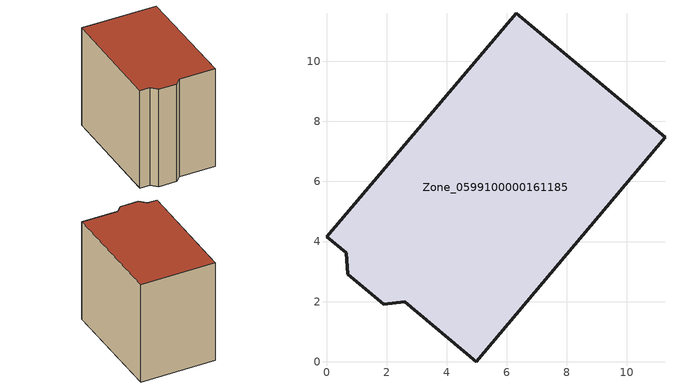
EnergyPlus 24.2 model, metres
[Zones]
Zone_0599100000161185
 floor ground (C_G): 1.91,1.91 0.71,2.92 0.66,3.62 0,4.17 6.32,11.6 11.27,7.47 4.99,0 2.61,1.99 z0
 wall outside (C_F): 0.71,2.92 1.91,1.91 2.61,1.99 4.99,0 11.27,7.47 6.32,11.6 0,4.17 0.66,3.62 0.71,2.92 z0:8.97
 roof outside (C_R): 6.32,11.6 0,4.17 0.66,3.62 0.71,2.92 1.91,1.91 2.61,1.99 4.99,0 11.27,7.47 z8.97
[BUILDING]
Pand.0599100000161185: North Axis=0; Terrain=City; Loads Convergence Tolerance Value=0.04; Temperature Convergence Tolerance Value=0.4; Solar Distribution=FullExterior; Maximum Number of Warmup Days=25; Minimum Number of Warmup Days=1
[Site:Location]
Rotterdam.The.Hague.AP_ZH_NLD Design_Conditions: Latitude=51.96; Longitude=4.45; Time Zone=1; Elevation=-4.5
[SITE:GROUNDTEMPERATURE:BUILDINGSURFACE]
18, 18, 18, 18, 18, 18, 18, 18, 18, 18, 18, 18
[MATERIAL] Thermal Absorptance=0.9; Solar Absorptance=0.7; Visible Absorptance=0.7
Name | Roughness | Thickness | Conductivity | Density | Specific Heat
G.TI.1946 | MediumSmooth | 0.15 | 1 | 540 | 1210
F.TI.1946 | Rough | 0.3 | 0.857143 | 1920 | 840
R.TI.1946 | MediumRough | 0.2 | 0.1 | 1500 | 1000
[CONSTRUCTION]
C_G: G.TI.1946
C_F: F.TI.1946
C_R: R.TI.1946
[ZONE]
Zone_0599100000161185: Type=1; Multiplier=1; Ceiling Height=Autocalculate; Volume=Autocalculate; Floor Area=autocalculate; Part of Total Floor Area=Yes
[ZONEINFILTRATION:DESIGNFLOWRATE]
Infil_Zone_0599100000161185: Zone or ZoneList or Space or SpaceList=Zone_0599100000161185; Schedule=AlwaysOn; Design Flow Rate Calculation Method=Flow/Area; Flow Rate per Floor Area=0.003; Constant Term Coefficient=1; Temperature Term Coefficient=0; Velocity Term Coefficient=0; Velocity Squared Term Coefficient=0
[HVACTEMPLATE:ZONE:IDEALLOADSAIRSYSTEM]
Zone_0599100000161185: Maximum Heating Supply Air Temperature=50; Minimum Cooling Supply Air Temperature=13; Maximum Heating Supply Air Humidity Ratio=0.0156; Minimum Cooling Supply Air Humidity Ratio=0.0077; Heating Limit=NoLimit; Cooling Limit=NoLimit; Dehumidification Control Type=ConstantSensibleHeatRatio; Cooling Sensible Heat Ratio=0.7; Dehumidification Setpoint=60; Humidification Control Type=None; Humidification Setpoint=30; Outdoor Air Method=None; Outdoor Air Flow Rate per Person=0.00944; Outdoor Air Flow Rate per Zone Floor Area=0; Outdoor Air Flow Rate per Zone=0; Demand Controlled Ventilation Type=None; Outdoor Air Economizer Type=NoEconomizer; Heat Recovery Type=None; Sensible Heat Recovery Effectiveness=0.7; Latent Heat Recovery Effectiveness=0.65
[ZONECONTROL:THERMOSTAT]
ThermostatControl_Zone_0599100000161185: Zone or ZoneList=Zone_0599100000161185; Control Type Schedule=DualSetpointControlType; Control 1=Thermostat_Zone_0599100000161185; Temperature Difference Between Cutout And Setpoint=0
[THERMOSTATSETPOINT:DUALSETPOINT]
Thermostat_Zone_0599100000161185: Heating Setpoint Temperature Schedule=HeatingSetpoint_Zone_0599100000161185; Cooling Setpoint Temperature Schedule=CoolingSetpoint_Zone_0599100000161185
[SCHEDULE:COMPACT]
HeatingSetpoint_Zone_0599100000161185: Through: 12/31, For: AllDays, Until: 24:00, 21
CoolingSetpoint_Zone_0599100000161185: Through: 12/31, For: AllDays, Until: 24:00, 24
DualSetpointControlType: Through: 12/31, For: AllDays, Until: 24:00, 4
AlwaysOn: Through: 12/31, For: AllDays, Until: 24:00, 1
